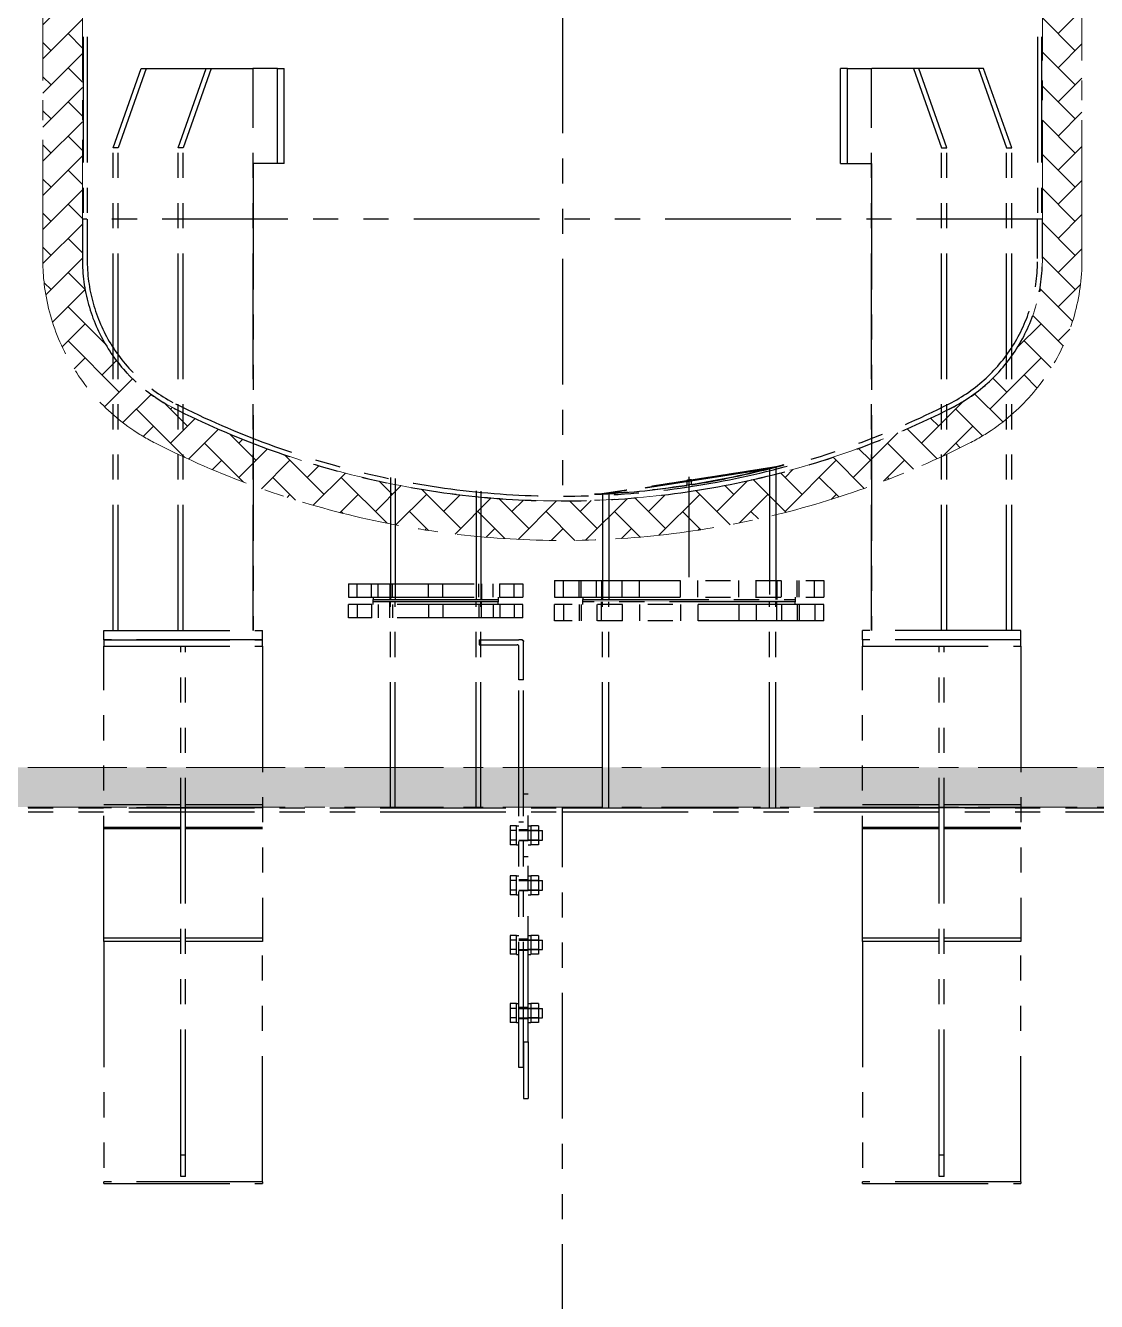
# Model space of a CAD drawing. Header units: millimetres. Extents: x -46397 to 283259, y -8690 to 23983.
# Drawn here: x 266811 to 268163, y 3882 to 5493 of the extents above; entities that cross this region are included whole.
import ezdxf
from ezdxf.enums import TextEntityAlignment as Align

# ---------------------------------------------------------------- set-up
doc = ezdxf.new("R2010")
doc.units = ezdxf.units.MM
doc.linetypes.add('CENTER', pattern=[2, 1.25, -0.25, 0.25, -0.25])
doc.linetypes.add('PHANTOM', pattern=[63.50000000000001, 31.75, -6.35, 6.35, -6.35, 6.35, -6.35])
doc.layers.add('DUONGTAM', color=1, linetype='CENTER', lineweight=0)
doc.styles.add('Tahoma', font='tahoma.ttf')
doc.styles.add('Text_nameplate', font='arial.ttf', dxfattribs={"width": 0.9, "height": 2.5})

# ---------------------------------------------------------------- blocks, each defined once
blk = doc.blocks.new('BO-1')
at = {"linetype": 'PHANTOM', "ltscale": 5}
for points in [[(-239.0048368562129, 1249.99999999932), (-81.00000005483162, 1249.99999999932), (-81.00000005483162, 1252.997704403334), (-239.0048368562129, 1252.997704403334)], [(25.99516314378707, 1249.99999999932), (293.9999999451975, 1249.99999999932), (293.9999999451975, 1252.997704403334), (293.9951631437871, 1252.997704403319), (25.99516314378707, 1252.997704403319)]]:
    blk.add_hatch(color=251, dxfattribs=at).paths.add_polyline_path(points)
at = {"color": 251, "linetype": 'PHANTOM', "ltscale": 5}
for p, q in [((-0.004836856591282412, 3588.23092718393), (-0.004836856591282412, 1378.997704409402)), ((159.9975815444777, 1281.498852201327, 1.499105149169903), (159.9975815444777, 1407.885784652784, 1.499105149169903)), ((-239.0048368562129, 1252.997704403334), (-81.00000005483162, 1252.997704403334)), ((-239.0048368562129, 1249.99999999932), (-239.0048368562129, 1252.997704403334)), ((-81.00000005483162, 1249.99999999932), (-239.0048368562129, 1249.99999999932)), ((-81.00000005483162, 1252.997704403334), (-81.00000005483162, 1249.99999999932)), ((25.99516314378707, 1252.997704403334), (293.9999999451975, 1252.997704403334)), ((25.99516314378707, 1249.99999999932), (25.99516314378707, 1252.997704403334)), ((293.9999999451975, 1249.99999999932), (25.99516314378707, 1249.99999999932)), ((293.9999999451975, 1252.997704403334), (293.9999999451975, 1249.99999999932))]:
    blk.add_line(p, q, dxfattribs=at)
at = {"color": 251, "linetype": 'PHANTOM', "ltscale": 5, "extrusion": (6.890185696795332e-16, 1, 0)}
for p, q in [((-605.0048368565913, 3233.614315796662), (-605.0048368565913, 1733.614315796662)), ((-600.0048368565913, 3233.614315796662), (-600.0048368565913, 1733.614315796662)), ((599.9951631434087, 3233.614315796662), (599.9951631434087, 1733.614315796662)), ((604.9951631434087, 3233.614315796662), (604.9951631434087, 1733.614315796662)), ((605.9951631434087, 1733.614315796662), (-606.0048368565913, 1733.614315796662))]:
    blk.add_line(p, q, dxfattribs=at)
at = {"color": 251, "linetype": 'PHANTOM', "ltscale": 5, "extrusion": (6.890185696795331e-16, 1, 0)}
for p, q in [((-567.2285689381242, 1823.614315796669), (-531.87322987878, 1923.614315796669)), ((-525.50926884808, 1923.614315796669), (-560.8646079074242, 1823.614315796669)), ((-531.8732298787509, 1923.614315796669), (-525.7925301717478, 1923.614315796669)), ((-525.7925301717478, 1923.614315796669), (-524.9086466952867, 1923.614315796669)), ((-524.9086466952867, 1923.614315796669), (-513.594938196271, 1923.614315796669)), ((-513.594938196271, 1923.614315796669), (-450.1321045848017, 1923.614315796669)), ((-485.204182320449, 1823.614315796669), (-449.8488432611048, 1923.614315796669)), ((-443.4848822304339, 1923.614315796669), (-478.8402212897781, 1823.614315796669)), ((-450.1321045848017, 1923.614315796669), (-443.7681435541308, 1923.614315796669)), ((-443.7681435541308, 1923.614315796669), (-390.735134965129, 1923.614315796669)), ((-359.8105971205223, 1923.614315796669), (-390.735134965129, 1923.614315796669)), ((-390.4518736414611, 1214.000000001605), (-390.4518736414611, 1923.614315796669)), ((-359.8105971205223, 1923.614315796669), (-351.2093227712612, 1923.614315796669)), ((-359.8105971205223, 1803.614315796662), (-359.8105971205223, 1923.614315796669)), ((-351.2093227712612, 1803.614315796662), (-351.2093227712612, 1923.614315796669)), ((-567.228568938066, 1214.000000001605), (-567.228568938066, 1823.614315796669)), ((-560.8646079074242, 1823.614315796669), (-567.2285689381242, 1823.614315796669)), ((-560.8646079074242, 1214.000000001605), (-560.8646079074242, 1823.614315796669)), ((-485.2041823204199, 1214.000000001605), (-485.2041823204199, 1823.614315796669)), ((-478.8402212897781, 1823.614315796669), (-485.204182320449, 1823.614315796669)), ((-478.840221289749, 1214.000000001605), (-478.840221289749, 1823.614315796669)), ((-359.8105971205223, 1803.614315796662), (-390.735134965129, 1803.614315796662)), ((-390.451873641432, 1803.614315796662), (-390.451873641432, 1214.000000001605)), ((-351.2093227712612, 1803.614315796662), (-359.8105971205223, 1803.614315796662)), ((261.3651631437824, 1418.361653482385), (261.3651631437824, 1252.997704403326)), ((269.5451631437754, 1420.477576551592), (269.5451631437754, 1276.997704403326)), ((279.5451635256177, 1423.157362858747), (279.5451635256177, 1423.161682147551)), ((-217.1548368562071, 1407.053529369821), (-217.1548368562071, 1272.997704403326)), ((-211.1348368562176, 1405.835713446655), (-211.1348368562176, 1252.997704403326)), ((156.9951633347082, 1403.930412767495), (156.9951633347082, 1402.847151315731)), ((156.9951633347082, 1402.847151315731), (156.9951633347082, 1397.221042397196)), ((162.9951633347082, 1403.779631892172), (162.9951633347082, 1404.863846167912)), ((162.9951633347082, 1398.148605456965), (162.9951633347082, 1403.779631892172)), ((-108.8748368562374, 1390.499066392542), (-108.8748368562374, 1252.997704403326)), ((-102.8548368562188, 1389.906137378906), (-102.8548368562188, 1272.997704403326)), ((40.44516314376961, 1385.958642326911), (40.44516314376961, 1385.954471957677)), ((50.44516314376961, 1386.422117118342), (50.44516314376961, 1276.997704403326)), ((58.62516314379172, 1386.873767609807), (58.62516314379172, 1252.997704403326)), ((-10.00483685621293, 1276.997704403326), (329.9951631437871, 1276.997704403326)), ((-10.00483685621293, 1276.997704403326), (-10.00483685621293, 1255.997704403326)), ((1.495163143787067, 1255.997704403326), (1.495163143787067, 1276.997704403326)), ((21.25641608558362, 1255.997704403326), (21.25641608558362, 1276.997704403326)), ((23.49516314378707, 1255.997704403326), (23.49516314378707, 1276.997704403326)), ((43.25641608558362, 1255.997704403326), (43.25641608558362, 1276.997704403326)), ((49.24516314378707, 1276.997704403326), (49.24516314378707, 1252.997704403326)), ((50.44516314376961, 1276.997704403326), (50.44516314376961, 1252.997704403326)), ((75.24516314378707, 1255.997704403326), (75.24516314378707, 1276.997704403326)), ((97.24516314378707, 1255.997704403326), (97.24516314378707, 1276.997704403326)), ((148.9951631437871, 1255.997704403326), (148.9951631437871, 1276.997704403326)), ((170.9951631437871, 1255.997704403326), (170.9951631437871, 1276.997704403326)), ((222.7451631437871, 1255.997704403326), (222.7451631437871, 1276.997704403326)), ((244.7451631437871, 1255.997704403326), (244.7451631437871, 1276.997704403326)), ((269.5451631437754, 1276.997704403326), (269.5451631437754, 1252.997704403326)), ((270.7451631437871, 1276.997704403326), (270.7451631437871, 1252.997704403326)), ((276.7339102019905, 1255.997704403326), (276.7339102019905, 1276.997704403326)), ((296.4951631437871, 1255.997704403326), (296.4951631437871, 1276.997704403326)), ((298.7339102019905, 1255.997704403326), (298.7339102019905, 1276.997704403326)), ((318.4951631437871, 1255.997704403326), (318.4951631437871, 1276.997704403326)), ((329.9951631437871, 1276.997704403326), (329.9951631437871, 1255.997704403326)), ((-270.0048368562129, 1272.997704403326), (-50.00483685624204, 1272.997704403326)), ((-270.0048368562129, 1272.997704403326), (-270.0048368562129, 1255.997704403326)), ((-259.004836856242, 1255.997704403326), (-259.004836856242, 1272.997704403326)), ((-241.004836856242, 1255.997704403326), (-241.004836856242, 1272.997704403326)), ((-232.6444471630384, 1255.997704403326), (-232.6444471630384, 1272.997704403326)), ((-218.0048368562129, 1272.997704403326), (-218.0048368562129, 1252.997704403326)), ((-217.1548368562071, 1272.997704403326), (-217.1548368562071, 1252.997704403326)), ((-214.6444471630384, 1255.997704403326), (-214.6444471630384, 1272.997704403326)), ((-169.004836856242, 1255.997704403326), (-169.004836856242, 1272.997704403326)), ((-151.004836856242, 1255.997704403326), (-151.004836856242, 1272.997704403326)), ((-105.3652265494457, 1255.997704403326), (-105.3652265494457, 1272.997704403326)), ((-102.8548368562188, 1272.997704403326), (-102.8548368562188, 1252.997704403326)), ((-102.004836856242, 1272.997704403326), (-102.004836856242, 1252.997704403326)), ((-87.36522654944565, 1255.997704403326), (-87.36522654944565, 1272.997704403326)), ((-79.00483685621293, 1255.997704403326), (-79.00483685621293, 1272.997704403326)), ((-61.00483685621293, 1255.997704403326), (-61.00483685621293, 1272.997704403326)), ((-50.00483685624204, 1272.997704403326), (-50.00483685624204, 1255.997704403326)), ((-270.0048368562129, 1255.997704403326), (-50.00483685624204, 1255.997704403326)), ((-239.0048368562129, 1255.997704403326), (-239.0048368562129, 1252.997704403326)), ((-239.0048368562129, 1252.997704403326), (-81.00483685624204, 1252.997704403326)), ((-81.00483685624204, 1255.997704403326), (-81.00483685624204, 1252.997704403326)), ((-10.00483685621293, 1255.997704403326), (329.9951631437871, 1255.997704403326)), ((25.99516314378707, 1255.997704403326), (25.99516314378707, 1252.997704403326)), ((25.99516314378707, 1252.997704403326), (293.9951631437871, 1252.997704403326)), ((293.9951631437871, 1255.997704403326), (293.9951631437871, 1252.997704403326)), ((-578.840221289749, 1214.000000001605), (-379.123482613446, 1214.000000001605)), ((-578.840221289749, 1202.000000001605), (-578.840221289749, 1214.000000001605)), ((-379.123482613446, 1214.000000001605), (-378.840221289749, 1214.000000001605)), ((-378.840221289749, 1202.000000001605), (-378.840221289749, 1214.000000001605)), ((-578.840221289749, 1202.000000001605), (-379.123482613446, 1202.000000001605)), ((-379.123482613446, 1202.000000001605), (-378.840221289749, 1202.000000001605))]:
    blk.add_line(p, q, dxfattribs=at)
at = {"color": 251, "linetype": 'PHANTOM', "ltscale": 5, "extrusion": (-6.890185696795331e-16, 1, 0)}
for p, q in [((351.1996490578458, 1803.614315796662), (351.1996490578458, 1923.614315796669)), ((359.8009234071069, 1923.614315796669), (351.1996490578458, 1923.614315796669)), ((359.8009234071069, 1803.614315796662), (359.8009234071069, 1923.614315796669)), ((359.8009234071069, 1923.614315796669), (390.7254612517136, 1923.614315796669)), ((390.4421999280457, 1214.000000001605), (390.4421999280457, 1923.614315796669)), ((443.7584698407154, 1923.614315796669), (390.7254612517136, 1923.614315796669)), ((443.4752085170185, 1923.614315796669), (478.8305475763627, 1823.614315796669)), ((450.1224308713863, 1923.614315796669), (443.7584698407154, 1923.614315796669)), ((485.1945086070336, 1823.614315796669), (449.8391695476894, 1923.614315796669)), ((513.5852644828556, 1923.614315796669), (450.1224308713863, 1923.614315796669)), ((524.8989729818713, 1923.614315796669), (513.5852644828556, 1923.614315796669)), ((525.7828564583324, 1923.614315796669), (524.8989729818713, 1923.614315796669)), ((525.4995951346646, 1923.614315796669), (560.8549341940088, 1823.614315796669)), ((531.8635561653355, 1923.614315796669), (525.7828564583324, 1923.614315796669)), ((567.2188952247088, 1823.614315796669), (531.8635561653646, 1923.614315796669)), ((478.8305475763336, 1214.000000001605), (478.8305475763336, 1823.614315796669)), ((478.8305475763627, 1823.614315796669), (485.1945086070336, 1823.614315796669)), ((485.1945086070045, 1214.000000001605), (485.1945086070045, 1823.614315796669)), ((560.8549341940088, 1214.000000001605), (560.8549341940088, 1823.614315796669)), ((560.8549341940088, 1823.614315796669), (567.2188952247088, 1823.614315796669)), ((567.2188952246506, 1214.000000001605), (567.2188952246506, 1823.614315796669)), ((351.1996490578458, 1803.614315796662), (359.8009234071069, 1803.614315796662)), ((359.8009234071069, 1803.614315796662), (390.7254612517136, 1803.614315796662)), ((390.4421999280166, 1803.614315796662), (390.4421999280166, 1214.000000001605)), ((378.8305475763336, 1202.000000001605), (378.8305475763336, 1214.000000001605)), ((379.1138089000306, 1214.000000001605), (378.8305475763336, 1214.000000001605)), ((578.8305475763336, 1214.000000001605), (379.1138089000306, 1214.000000001605)), ((578.8305475763336, 1202.000000001605), (578.8305475763336, 1214.000000001605)), ((379.1138089000306, 1202.000000001605), (378.8305475763336, 1202.000000001605)), ((578.8305475763336, 1202.000000001605), (379.1138089000306, 1202.000000001605))]:
    blk.add_line(p, q, dxfattribs=at)
at = {"color": 251, "linetype": 'PHANTOM', "ltscale": 5, "extrusion": (-2.220446049250313e-16, 1, 0)}
for p, q in [((-50.00000005483162, 1246.999999999321), (-270.0000000548025, 1246.999999999321)), ((-270.0000000548025, 1229.999999999321), (-270.0000000548025, 1246.999999999321)), ((-259.0000000548316, 1246.999999999321), (-259.0000000548316, 1229.999999999321)), ((-241.0000000548316, 1246.999999999321), (-241.0000000548316, 1229.999999999321)), ((-81.00000005483162, 1249.999999999321), (-239.0000000548025, 1249.999999999321)), ((-239.0000000548025, 1246.999999999321), (-239.0000000548025, 1249.999999999321)), ((-232.6396103615989, 1246.999999999321), (-232.6396103615989, 1229.999999999321)), ((-218.0000000548025, 1229.999999999321), (-218.0000000548025, 1249.999999999321)), ((-217.1500000548258, 989.9999999999613), (-217.1500000548258, 1249.999999999321)), ((-214.6396103615989, 1246.999999999321), (-214.6396103615989, 1229.999999999321)), ((-211.1300000548072, 989.9999999999613), (-211.1300000548072, 1249.999999999321)), ((-169.0000000548025, 1246.999999999321), (-169.0000000548025, 1229.999999999321)), ((-151.0000000548025, 1246.999999999321), (-151.0000000548025, 1229.999999999321)), ((-108.870000054827, 989.9999999999613), (-108.870000054827, 1249.999999999321)), ((-105.3603897480061, 1246.999999999321), (-105.3603897480061, 1229.999999999321)), ((-102.8500000548083, 989.9999999999613), (-102.8500000548083, 1249.999999999321)), ((-102.0000000548316, 1229.999999999321), (-102.0000000548316, 1249.999999999321)), ((-87.36038974800613, 1246.999999999321), (-87.36038974800613, 1229.999999999321)), ((-81.00000005483162, 1246.999999999321), (-81.00000005483162, 1249.999999999321)), ((-79.00000005480251, 1246.999999999321), (-79.00000005480251, 1229.999999999321)), ((-61.00000005480251, 1246.999999999321), (-61.00000005480251, 1229.999999999321)), ((-50.00000005483162, 1229.999999999321), (-50.00000005483162, 1246.999999999321)), ((329.9999999451975, 1246.999999999321), (-10.00000005480251, 1246.999999999321)), ((-10.00000005480251, 1225.999999999321), (-10.00000005480251, 1246.999999999321)), ((1.499999945197487, 1246.999999999321), (1.499999945197487, 1225.999999999321)), ((21.26125288699404, 1246.999999999321), (21.26125288699404, 1225.999999999321)), ((23.49999994519749, 1246.999999999321), (23.49999994519749, 1225.999999999321)), ((293.9999999451975, 1249.999999999321), (25.99999994519749, 1249.999999999321)), ((25.99999994519749, 1246.999999999321), (25.99999994519749, 1249.999999999321)), ((43.26125288699404, 1246.999999999321), (43.26125288699404, 1225.999999999321)), ((49.24999994519749, 1225.999999999321), (49.24999994519749, 1249.999999999321)), ((50.44999994518002, 990.0000000001869), (50.44999994518002, 1249.999999999321)), ((58.62999994520214, 990.0000000001869), (58.62999994520214, 1249.999999999321)), ((75.24999994519749, 1246.999999999321), (75.24999994519749, 1225.999999999321)), ((97.24999994519749, 1246.999999999321), (97.24999994519749, 1225.999999999321)), ((148.9999999451975, 1246.999999999321), (148.9999999451975, 1225.999999999321)), ((170.9999999451975, 1246.999999999321), (170.9999999451975, 1225.999999999321)), ((222.7499999451975, 1246.999999999321), (222.7499999451975, 1225.999999999321)), ((244.7499999451975, 1246.999999999321), (244.7499999451975, 1225.999999999321)), ((261.3699999451928, 990.0000000001869), (261.3699999451928, 1249.999999999321)), ((269.5499999451858, 990.0000000001869), (269.5499999451858, 1249.999999999321)), ((270.7499999451975, 1225.999999999321), (270.7499999451975, 1249.999999999321)), ((276.7387470034009, 1246.999999999321), (276.7387470034009, 1225.999999999321)), ((293.9999999451975, 1246.999999999321), (293.9999999451975, 1249.999999999321)), ((296.4999999451975, 1246.999999999321), (296.4999999451975, 1225.999999999321)), ((298.7387470034009, 1246.999999999321), (298.7387470034009, 1225.999999999321)), ((318.4999999451975, 1246.999999999321), (318.4999999451975, 1225.999999999321)), ((329.9999999451975, 1225.999999999321), (329.9999999451975, 1246.999999999321)), ((-50.00000005483162, 1229.999999999321), (-270.0000000548025, 1229.999999999321)), ((329.9999999451975, 1225.999999999321), (-10.00000005480251, 1225.999999999321)), ((-217.1500000548258, 989.9999999999613), (-102.8500000548083, 989.9999999999613)), ((50.44999994518002, 990.0000000001869), (269.5499999451858, 990.0000000001869))]:
    blk.add_line(p, q, dxfattribs=at)
at = {"color": 251, "linetype": 'PHANTOM', "ltscale": 5, "extrusion": (2.288475490443933e-17, 1, 0)}
for p, q in [((-378.840221289749, 1202.000000001605), (-578.840221289749, 1202.000000001605)), ((-578.840221289749, 1202.000000001605), (-578.840221289749, 1194.000000001605)), ((-578.840221289749, 1194.000000001605), (-378.840221289749, 1194.000000001605)), ((-578.840221289749, 821.2405250603301), (-578.840221289749, 1194.000000001605)), ((-481.8402212897199, 551.4972042476043), (-481.8402212897199, 1194.000000001605)), ((-475.8402212897199, 551.4972042476043), (-475.8402212897199, 1194.000000001605)), ((-378.840221289749, 1194.000000001605), (-378.840221289749, 1202.000000001605)), ((-378.840221289749, 1194.000000001605), (-378.840221289749, 821.2405250603374)), ((-104.9999523742881, 1201.999910653458), (-104.9999523742881, 1195.999910653458)), ((-104.9999523742881, 1201.999910653458), (-55.01995239855023, 1201.999910653458)), ((-104.9999523742881, 1195.999910653458), (-57.01995239855023, 1195.999910653458)), ((-55.01995239855023, 1201.997144131007), (-55.01995239855023, 1201.999910653458)), ((-51.01995239855023, 1201.999910653458), (-55.01995239855023, 1201.999910653458)), ((-51.01995239855023, 1201.997144131007), (-55.01995239855023, 1201.997144131007)), ((-55.01995239855023, 1151.798377724947), (-55.01995239855023, 1193.999910653458)), ((-49.01995239855023, 1199.997144130991), (-49.01995239855023, 1199.999920590228)), ((-49.01995239855023, 1151.798377724947), (-49.01995239855023, 1199.997144130991)), ((578.8305475763627, 1202.000000001598), (378.8305475763627, 1202.000000001598)), ((378.8305475763627, 1202.000000001598), (378.8305475763627, 1194.000000001598)), ((378.8305475763627, 1194.000000001598), (578.8305475763627, 1194.000000001598)), ((378.8305475763627, 821.2405250603238), (378.8305475763627, 1194.000000001598)), ((475.8305475763918, 551.4972042475979), (475.8305475763918, 1194.000000001598)), ((481.8305475763918, 551.4972042475979), (481.8305475763918, 1194.000000001598)), ((578.8305475763627, 1194.000000001598), (578.8305475763627, 1202.000000001598)), ((578.8305475763627, 1194.000000001598), (578.8305475763627, 821.240525060331)), ((-55.01995239855023, 661.9062382204625), (-55.01995239855023, 1151.798377724947)), ((-49.01995239855023, 1151.798377724947), (-55.01995239855023, 1151.798377724947)), ((-49.01995239855023, 661.9062382204625), (-49.01995239855023, 1151.798377724947)), ((-49.01995239855023, 1007.546025271839), (-43.01995239855023, 1007.546025271839)), ((-43.01995239855023, 694.5693119278608), (-43.01995239855023, 1007.546025271839)), ((-1500.000000054977, 989.9999999999613), (-5.49189280718565e-08, 989.9999999999613)), ((-1500.000000054977, 984.9999999999613), (-5.49189280718565e-08, 984.9999999999613)), ((-481.8402212897199, 993.9954728281268), (-578.840221289749, 993.9954728281414)), ((-378.840221289749, 990.0000000014084), (-578.840221289749, 990.0000000014084)), ((-378.840221289749, 993.9954728281195), (-475.8402212897199, 993.9954728281268)), ((-5.49189280718565e-08, -989.9999999991292), (-5.49189280718565e-08, 989.9999999999613)), ((-5.486072041094303e-08, -989.999999999362), (-5.486072041094303e-08, 990.0000000001942)), ((-5.486072041094303e-08, 990.0000000001942), (1499.999999945197, 990.0000000001942)), ((-5.486072041094303e-08, 985.0000000002015), (1499.999999945197, 985.0000000002015)), ((475.8305475763918, 993.9954728281205), (378.8305475763627, 993.995472828135)), ((578.8305475763627, 990.000000001402), (378.8305475763627, 990.000000001402)), ((578.8305475763627, 993.9954728281132), (481.8305475763918, 993.9954728281205)), ((-66.01995239855023, 967.1993551811197), (-66.01995239855023, 961.2218551811188)), ((-58.01995239855023, 967.1993551811197), (-66.01995239855023, 967.1993551811197)), ((-58.01995239855023, 943.2443551811216), (-58.01995239855023, 967.2443551811216)), ((-58.01995239855023, 967.2443551811216), (-55.01995239855023, 967.2443551811216)), ((-49.01995239855023, 971.9954025886414), (-55.01995239855023, 971.9954025886414)), ((-43.01995239855023, 967.244355181118), (-40.01995239855023, 967.244355181118)), ((-40.01995239855023, 967.244355181118), (-40.01995239855023, 943.244355181118)), ((-30.01995239855023, 967.1993551811161), (-40.01995239855023, 967.1993551811161)), ((-30.01995239855023, 967.1993551811161), (-30.01995239855023, 961.2218551811152)), ((-481.8402212897199, 965.0125210660449), (-578.840221289749, 965.0125210660522)), ((-481.8402212897199, 963.51106232336), (-578.8402212897199, 963.5110623233672)), ((-378.840221289749, 965.0125210660376), (-475.8402212897199, 965.0125210660449)), ((-378.840221289749, 963.5110623233509), (-475.8402212897199, 963.51106232336)), ((-66.01995239855023, 961.2218551811188), (-66.01995239855023, 949.2668551811171)), ((-58.01995239855023, 961.2218551811188), (-66.01995239855023, 961.2218551811188)), ((-49.01995239855023, 962.2443551811207), (-55.01995239855023, 962.2443551811207)), ((-55.01995239855023, 961.2443551811207), (-30.01995239855023, 961.2443551811207)), ((-43.01995239855023, 962.2443551811207), (-49.01995239855023, 962.2443551811207)), ((-30.01995239855023, 961.244355181118), (-43.01995239855023, 961.244355181118)), ((-30.01995239855023, 961.2218551811152), (-40.01995239855023, 961.2218551811152)), ((-30.01995239855023, 961.2443551811207), (-25.01995239855023, 961.2443551811207)), ((-30.01995239855023, 961.2218551811152), (-30.01995239855023, 949.2668551811134)), ((-25.01995239855023, 949.2443551811207), (-25.01995239855023, 961.2443551811207)), ((475.8305475763918, 965.0125210660385), (378.8305475763627, 965.0125210660458)), ((475.8305475763918, 963.5110623233536), (378.8305475763918, 963.5110623233609)), ((578.8305475763627, 965.0125210660312), (481.8305475763918, 965.0125210660385)), ((578.8305475763627, 963.5110623233445), (481.8305475763918, 963.5110623233536)), ((-66.01995239855023, 949.2668551811207), (-66.01995239855023, 943.2893551811198)), ((-58.01995239855023, 949.2668551811207), (-66.01995239855023, 949.2668551811207)), ((-58.01995239855023, 943.2893551811198), (-66.01995239855023, 943.2893551811198)), ((-58.01995239855023, 943.2443551811216), (-55.01995239855023, 943.2443551811216)), ((-55.01995239855023, 949.2443551811207), (-30.01995239855023, 949.2443551811207)), ((-49.01995239855023, 948.2443551811207), (-55.01995239855023, 948.2443551811207)), ((-43.01995239855023, 948.2443551811207), (-49.01995239855023, 948.2443551811207)), ((-30.01995239855023, 949.244355181118), (-43.01995239855023, 949.244355181118)), ((-43.01995239855023, 943.244355181118), (-40.01995239855023, 943.244355181118)), ((-30.01995239855023, 949.2668551811171), (-40.01995239855023, 949.2668551811171)), ((-30.01995239855023, 943.2893551811162), (-40.01995239855023, 943.2893551811162)), ((-30.01995239855023, 949.2668551811171), (-30.01995239855023, 943.2893551811162)), ((-30.01995239855023, 949.2443551811207), (-25.01995239855023, 949.2443551811207)), ((-49.01995239855023, 928.5931150397796), (-43.01995239855023, 928.5931150397796)), ((-66.01995239855023, 904.1016688189143), (-66.01995239855023, 898.1241688189134)), ((-58.01995239855023, 904.1016688189143), (-66.01995239855023, 904.1016688189143)), ((-58.01995239855023, 880.1466688189162), (-58.01995239855023, 904.1466688189162)), ((-58.01995239855023, 904.1466688189162), (-55.01995239855023, 904.1466688189162)), ((-43.01995239855023, 904.1466688189125), (-40.01995239855023, 904.1466688189125)), ((-40.01995239855023, 904.1466688189125), (-40.01995239855023, 880.1466688189125)), ((-30.01995239855023, 904.1016688189106), (-40.01995239855023, 904.1016688189106)), ((-30.01995239855023, 904.1016688189106), (-30.01995239855023, 898.1241688189098)), ((-66.01995239855023, 898.1241688189134), (-66.01995239855023, 886.1691688189117)), ((-58.01995239855023, 898.1241688189134), (-66.01995239855023, 898.1241688189134)), ((-49.01995239855023, 899.1466688189134), (-55.01995239855023, 899.1466688189134)), ((-55.01995239855023, 898.1466688189134), (-30.01995239855023, 898.1466688189134)), ((-43.01995239855023, 899.1466688189134), (-49.01995239855023, 899.1466688189134)), ((-30.01995239855023, 898.1466688189125), (-43.01995239855023, 898.1466688189125)), ((-30.01995239855023, 898.1241688189098), (-40.01995239855023, 898.1241688189098)), ((-30.01995239855023, 898.1466688189134), (-25.01995239855023, 898.1466688189134)), ((-30.01995239855023, 898.1241688189098), (-30.01995239855023, 886.169168818908)), ((-25.01995239855023, 886.1466688189134), (-25.01995239855023, 898.1466688189134)), ((-66.01995239855023, 886.1691688189153), (-66.01995239855023, 880.1916688189144)), ((-58.01995239855023, 886.1691688189153), (-66.01995239855023, 886.1691688189153)), ((-58.01995239855023, 880.1916688189144), (-66.01995239855023, 880.1916688189144)), ((-58.01995239855023, 880.1466688189162), (-55.01995239855023, 880.1466688189162)), ((-55.01995239855023, 886.1466688189134), (-30.01995239855023, 886.1466688189134)), ((-49.01995239855023, 885.1466688189134), (-55.01995239855023, 885.1466688189134)), ((-43.01995239855023, 885.1466688189134), (-49.01995239855023, 885.1466688189134)), ((-30.01995239855023, 886.1466688189125), (-43.01995239855023, 886.1466688189125)), ((-43.01995239855023, 880.1466688189125), (-40.01995239855023, 880.1466688189125)), ((-30.01995239855023, 886.1691688189117), (-40.01995239855023, 886.1691688189117)), ((-30.01995239855023, 880.1916688189108), (-40.01995239855023, 880.1916688189108)), ((-30.01995239855023, 886.1691688189117), (-30.01995239855023, 880.1916688189108)), ((-30.01995239855023, 886.1466688189134), (-25.01995239855023, 886.1466688189134)), ((-481.8402212897199, 825.299945475334), (-578.8402212897199, 825.2999454753412)), ((-378.840221289749, 825.299945475324), (-475.8402212897199, 825.299945475334)), ((-66.01995239855023, 828.921639610106), (-66.01995239855023, 822.9441396101051)), ((-58.01995239855023, 828.921639610106), (-66.01995239855023, 828.921639610106)), ((-66.01995239855023, 822.9441396101051), (-66.01995239855023, 810.9891396101034)), ((-58.01995239855023, 822.9441396101051), (-66.01995239855023, 822.9441396101051)), ((-58.01995239855023, 804.9666396101079), (-58.01995239855023, 828.9666396101079)), ((-58.01995239855023, 828.9666396101079), (-55.01995239855023, 828.9666396101079)), ((-49.01995239855023, 823.9666396101079), (-55.01995239855023, 823.9666396101079)), ((-55.01995239855023, 822.9666396101079), (-30.01995239855023, 822.9666396101079)), ((-43.01995239855023, 823.9666396101079), (-49.01995239855023, 823.9666396101079)), ((-43.01995239855023, 828.9666396101043), (-40.01995239855023, 828.9666396101043)), ((-30.01995239855023, 822.9666396101043), (-43.01995239855023, 822.9666396101043)), ((-40.01995239855023, 828.9666396101043), (-40.01995239855023, 804.9666396101043)), ((-30.01995239855023, 828.9216396101024), (-40.01995239855023, 828.9216396101024)), ((-30.01995239855023, 822.9441396101015), (-40.01995239855023, 822.9441396101015)), ((-30.01995239855023, 828.9216396101024), (-30.01995239855023, 822.9441396101015)), ((-30.01995239855023, 822.9666396101079), (-25.01995239855023, 822.9666396101079)), ((-30.01995239855023, 822.9441396101015), (-30.01995239855023, 810.9891396100998)), ((-25.01995239855023, 810.9666396101079), (-25.01995239855023, 822.9666396101079)), ((475.8305475763918, 825.2999454753276), (378.8305475763918, 825.2999454753349)), ((578.8305475763627, 825.2999454753176), (481.8305475763918, 825.2999454753276)), ((-578.840221289749, 821.2405250603301), (-578.840221289749, 517.7679907063034)), ((-481.8402212897199, 821.2405250605266), (-578.8402212897199, 821.2405250605339)), ((-378.8402212897199, 821.2405250605193), (-475.8402212897199, 821.2405250605266)), ((-378.840221289749, 517.7679907063034), (-378.840221289749, 821.2405250603374)), ((-66.01995239855023, 810.989139610107), (-66.01995239855023, 805.0116396101062)), ((-58.01995239855023, 810.989139610107), (-66.01995239855023, 810.989139610107)), ((-55.01995239855023, 810.9666396101079), (-30.01995239855023, 810.9666396101079)), ((-49.01995239855023, 809.9666396101079), (-55.01995239855023, 809.9666396101079)), ((-43.01995239855023, 809.9666396101079), (-49.01995239855023, 809.9666396101079)), ((-30.01995239855023, 810.9666396101043), (-43.01995239855023, 810.9666396101043)), ((-30.01995239855023, 810.9891396101034), (-40.01995239855023, 810.9891396101034)), ((-30.01995239855023, 810.9891396101034), (-30.01995239855023, 805.0116396101025)), ((-30.01995239855023, 810.9666396101079), (-25.01995239855023, 810.9666396101079)), ((378.8305475763627, 821.2405250603238), (378.8305475763627, 517.767990706297)), ((475.8305475763918, 821.2405250605202), (378.8305475763918, 821.2405250605275)), ((578.8305475763918, 821.2405250605129), (481.8305475763918, 821.2405250605202)), ((578.8305475763627, 517.767990706297), (578.8305475763627, 821.240525060331)), ((-58.01995239855023, 805.0116396101062), (-66.01995239855023, 805.0116396101062)), ((-58.01995239855023, 804.9666396101079), (-55.01995239855023, 804.9666396101079)), ((-43.01995239855023, 804.9666396101043), (-40.01995239855023, 804.9666396101043)), ((-30.01995239855023, 805.0116396101025), (-40.01995239855023, 805.0116396101025)), ((-66.01995239855023, 742.6746185470752), (-66.01995239855023, 736.6971185470743)), ((-58.01995239855023, 742.6746185470752), (-66.01995239855023, 742.6746185470752)), ((-58.01995239855023, 718.7196185470771), (-58.01995239855023, 742.7196185470771)), ((-58.01995239855023, 742.7196185470771), (-55.01995239855023, 742.7196185470771)), ((-43.01995239855023, 742.7196185470734), (-40.01995239855023, 742.7196185470734)), ((-40.01995239855023, 742.7196185470734), (-40.01995239855023, 718.7196185470734)), ((-30.01995239855023, 742.6746185470715), (-40.01995239855023, 742.6746185470715)), ((-30.01995239855023, 742.6746185470715), (-30.01995239855023, 736.6971185470707)), ((-66.01995239855023, 736.6971185470743), (-66.01995239855023, 724.7421185470726)), ((-58.01995239855023, 736.6971185470743), (-66.01995239855023, 736.6971185470743)), ((-49.01995239855023, 737.719618547078), (-55.01995239855023, 737.719618547078)), ((-55.01995239855023, 736.719618547078), (-30.01995239855023, 736.719618547078)), ((-43.01995239855023, 737.719618547078), (-49.01995239855023, 737.719618547078)), ((-30.01995239855023, 736.7196185470734), (-43.01995239855023, 736.7196185470734)), ((-30.01995239855023, 736.6971185470707), (-40.01995239855023, 736.6971185470707)), ((-30.01995239855023, 736.719618547078), (-25.01995239855023, 736.719618547078)), ((-30.01995239855023, 736.6971185470707), (-30.01995239855023, 724.7421185470689)), ((-25.01995239855023, 724.719618547078), (-25.01995239855023, 736.719618547078)), ((-66.01995239855023, 724.7421185470762), (-66.01995239855023, 718.7646185470753)), ((-58.01995239855023, 724.7421185470762), (-66.01995239855023, 724.7421185470762)), ((-58.01995239855023, 718.7646185470753), (-66.01995239855023, 718.7646185470753)), ((-58.01995239855023, 718.7196185470771), (-55.01995239855023, 718.7196185470771)), ((-55.01995239855023, 724.719618547078), (-30.01995239855023, 724.719618547078)), ((-49.01995239855023, 723.719618547078), (-55.01995239855023, 723.719618547078)), ((-43.01995239855023, 723.719618547078), (-49.01995239855023, 723.719618547078)), ((-30.01995239855023, 724.7196185470734), (-43.01995239855023, 724.7196185470734)), ((-43.01995239855023, 718.7196185470734), (-40.01995239855023, 718.7196185470734)), ((-30.01995239855023, 724.7421185470726), (-40.01995239855023, 724.7421185470726)), ((-30.01995239855023, 718.7646185470717), (-40.01995239855023, 718.7646185470717)), ((-30.01995239855023, 724.7421185470726), (-30.01995239855023, 718.7646185470717)), ((-30.01995239855023, 724.719618547078), (-25.01995239855023, 724.719618547078)), ((-49.01995239855023, 694.5693119278608), (-49.01995239855023, 622.709088474991)), ((-49.01995239855023, 694.5693119278608), (-43.01995239855023, 694.5693119278608)), ((-43.01995239855023, 694.5693119278608), (-43.01995239855023, 622.709088474991)), ((-49.01995239855023, 661.9062382204625), (-55.01995239855023, 661.9062382204625)), ((-49.01995239855023, 622.7090884749246), (-43.01995239855023, 622.7090884749246)), ((-481.8402212897199, 524.4258924317442), (-481.8402212897199, 551.4972042476043)), ((-475.8402212897199, 551.4972042476043), (-481.8402212897199, 551.4972042476043)), ((-475.8402212897199, 524.4258924317442), (-475.8402212897199, 551.4972042476043)), ((475.8305475763918, 524.4258924317378), (475.8305475763918, 551.4972042475979)), ((481.8305475763918, 551.4972042475979), (475.8305475763918, 551.4972042475979)), ((481.8305475763918, 524.4258924317378), (481.8305475763918, 551.4972042475979)), ((-578.840221289749, 515.6844173033282), (-578.840221289749, 517.7679907063034)), ((-378.840221289749, 517.7679907063034), (-578.840221289749, 517.7679907063034)), ((-475.8402212897199, 524.4258924317442), (-481.8402212897199, 524.4258924317442)), ((-378.840221289749, 517.7679907063034), (-378.840221289749, 515.6844173033282)), ((378.8305475763627, 515.6844173033219), (378.8305475763627, 517.767990706297)), ((578.8305475763627, 517.767990706297), (378.8305475763627, 517.767990706297)), ((481.8305475763918, 524.4258924317378), (475.8305475763918, 524.4258924317378)), ((578.8305475763627, 517.767990706297), (578.8305475763627, 515.6844173033219)), ((-578.840221289749, 515.6844173033282), (-378.840221289749, 515.6844173033282)), ((378.8305475763627, 515.6844173033219), (578.8305475763627, 515.6844173033219))]:
    blk.add_line(p, q, dxfattribs=at)
at = {"color": 251, "linetype": 'PHANTOM', "ltscale": 5}
blk.add_lwpolyline([(-606.0048368565913, 1733.614315796691), (-606.0048368565913, 1683.621343204974, 0.2844896771697005), (-491.0387792751862, 1494.950575863932, 0.2389866582865144), (491.0289740316439, 1494.950509185659, 0.2844896771696986), (605.9951631434014, 1683.621343204916), (605.9951631434087, 1733.614315796633)], format="xyb", close=True, dxfattribs=at)
blk.add_lwpolyline([(-600.0048368565913, 1733.614315796691), (-600.0048368565913, 1683.599979615818, 0.2845175878861647), (-488.3257537620484, 1500.302163718491, 0.2389866582865143), (488.3160800488367, 1500.302163718432, 0.284517587886162), (599.9951631434014, 1683.59997961576), (599.9951631434087, 1733.614315796633)], format="xyb", dxfattribs=at)
at = {"color": 251, "linetype": 'PHANTOM', "ltscale": 5, "extrusion": (0, 0, -1)}
for centre, radius, start, end in [((5.004836856562179, 2464.997704409423), 1079.99999999997, 255.2730454755768, 267.0569921757609), ((5.004836862237426, 2464.997704431084), 1080.000000022543, 255.2730454755768, 255.7212923255038), ((5.00483685664949, 2464.997704409664), 1080.000000000221, 254.7238082384735, 255.2730454755768), ((5.004836856678594, 2464.997704411323), 1080.000000001871, 267.0569921757609, 267.5880903364524), ((5.004836855980102, 2464.997704398066), 1079.999999988784, 266.62236767404, 267.0569921757609)]:
    blk.add_arc(centre, radius, start, end, dxfattribs=at)
at = {"color": 251, "linetype": 'PHANTOM', "ltscale": 5}
for centre, radius, start, end in [((-5.004836856591282, 2464.997704409496), 1079.995833325346, 278.9490528842875, 284.7247589740395), ((-5.004836860665819, 2464.997704424761), 1079.995833341151, 284.7247589740395, 285.2762521347448), ((-5.004836853506276, 2464.997704389567), 1073.362845179188, 278.6806819413309, 279.0048131621382), ((-5.004836856795009, 2464.997704414029), 1079.995833329882, 272.4119189749273, 272.9452016948353), ((-5.004836856562179, 2464.997704409387), 1079.995833325231, 272.9452016948353, 278.6269601066818), ((-57.01995239855023, 1193.999910653458), 1.999999999999979, 0, 90)]:
    blk.add_arc(centre, radius, start, end, dxfattribs=at)
blk.add_ellipse((-51.01995239855023, 1199.999920590228), major_axis=(-2, -9.868458018159949e-16), ratio=0.9999950316151893, start_param=-3.141592653589794, end_param=-1.570796326794899, dxfattribs=at)
at = {"color": 251, "linetype": 'PHANTOM', "ltscale": 5, "extrusion": (0, 0, -1)}
blk.add_ellipse((-51.01995239855023, 1199.997144130991), major_axis=(-7.933517675088946e-14, 2.00000000001562), ratio=0.99999999999219, start_param=4.057865155004947e-14, end_param=1.570796326794937, dxfattribs=at)
at = {"color": 251, "linetype": 'PHANTOM', "ltscale": 5}
for points, knots in [([(269.5451631437754, 1420.477576551592), (269.5451631437754, 1420.477576551592), (269.3827673153137, 1420.451922282064), (268.7084116258484, 1420.345404197728), (268.1964760570554, 1420.264544144677), (266.81387472598, 1420.046205728333), (265.943155983201, 1419.908719104166), (263.8481126504194, 1419.578003281593), (262.6237978509744, 1419.384775909279), (259.8406831237662, 1418.945686531425), (258.2806139612803, 1418.699624655605), (254.8539280494733, 1418.159379715759), (252.9873041804822, 1417.865196056472), (248.9906565814163, 1417.235620844306), (246.8604123760888, 1416.90019514869), (242.3913448319072, 1416.196874314341), (240.0525048927229, 1415.828977167479), (235.2010181685619, 1415.066272022054), (232.6022135249514, 1414.657923203373), (227.1223697698151, 1413.79743594334), (224.2413479720126, 1413.345300776029), (218.2384782244044, 1412.403896198554), (215.1163390050351, 1411.914581635993), (208.68002833231, 1410.906604934502), (205.3658617685142, 1410.387943988204), (198.6015636589145, 1409.330159695481), (195.1484692587692, 1408.790573180766), (188.1610252026585, 1407.699562636354), (184.6266727655602, 1407.148138384266), (177.5413989496301, 1406.043576650333), (173.9901221329055, 1405.490383869369), (166.9377658200101, 1404.392669600883), (163.4366839915747, 1403.848147704961), (156.5546545916004, 1402.778588017795), (153.0544605208561, 1402.235017522148), (146.0036283680238, 1401.140898607865), (142.4529879757611, 1400.590349827046), (135.3687530408788, 1399.492747116074), (131.8348027830361, 1398.945637913854), (124.8479637673299, 1397.864786092938), (121.3950726057228, 1397.331042766502), (114.6310279933386, 1396.286220930215), (111.3169078970386, 1395.774683644483), (104.8805817966058, 1394.781905728222), (101.7583812250523, 1394.300665419349), (95.75533365874435, 1393.375963775976), (92.87419489977765, 1392.932456989413), (87.39410435190075, 1392.089355757719), (84.79516991897253, 1391.689763462255), (79.94280660679215, 1390.944068707784), (77.60329671640648, 1390.584733914181), (73.1330546468671, 1389.898448037555), (71.0023058988154, 1389.571493839711), (67.00480254209833, 1388.958341519964), (65.13782733448897, 1388.672109018353), (61.71057170699351, 1388.146841173937), (60.15028427643119, 1387.907804261046), (57.36683834320866, 1387.481491036805), (56.14241218345705, 1387.294020164697), (54.04721961784526, 1386.973286976634), (53.17646310818964, 1386.840025911847), (51.79382598685334, 1386.628449491076), (51.28189249406569, 1386.550125954342), (50.60754893315607, 1386.446957874647), (50.44516314376961, 1386.422117118342), (50.44516314376961, 1386.422117118342)], [0, 0, 0, 0, 10.31027714326873, 10.31027714326873, 20.62055428653747, 20.62055428653747, 30.9308314298062, 30.9308314298062, 41.24110857307494, 41.24110857307494, 51.55138571634367, 51.55138571634367, 61.86166285961241, 61.86166285961241, 72.17194000288114, 72.17194000288114, 82.48221714614988, 82.48221714614988, 92.93072202976285, 92.93072202976285, 103.3792269133758, 103.3792269133758, 113.8277317969888, 113.8277317969888, 124.2762366806018, 124.2762366806018, 134.7247415642148, 134.7247415642148, 145.1732464478278, 145.1732464478278, 155.6217513314407, 155.6217513314407, 166.0702562150537, 166.0702562150537, 176.5156877551813, 176.5156877551813, 186.9611192953088, 186.9611192953088, 197.4065508354364, 197.4065508354364, 207.851982375564, 207.851982375564, 218.2974139156915, 218.2974139156915, 228.7428454558191, 228.7428454558191, 239.1882769959467, 239.1882769959467, 249.6337085360743, 249.6337085360743, 259.9436713498042, 259.9436713498042, 270.253634163534, 270.253634163534, 280.5635969772638, 280.5635969772638, 290.8735597909937, 290.8735597909937, 301.1835226047235, 301.1835226047235, 311.4934854184534, 311.4934854184534, 321.8034482321832, 321.8034482321832, 332.113411045913, 332.113411045913, 332.113411045913, 332.113411045913]), ([(261.3651631437824, 1418.361653482385), (261.3651631437824, 1418.361653482385), (261.2148933952849, 1418.337962881106), (260.5908900342474, 1418.239596895914), (260.117178899789, 1418.16492499111), (258.8378090486513, 1417.963292312376), (258.032101311459, 1417.83632390235), (256.0934778256051, 1417.530901796654), (254.9605709770112, 1417.35244972583), (252.3852406581282, 1416.946923864806), (250.9416421894566, 1416.719665309127), (247.7707779571938, 1416.220686899691), (246.0435054585105, 1415.948966418928), (242.3452171602112, 1415.367441022605), (240.3739973455667, 1415.057604528), (236.238540526625, 1414.407910965154), (234.074288159667, 1414.06805199858), (229.5850090891472, 1413.36345253859), (227.1802645726711, 1412.986203696692), (222.109615723748, 1412.191211386137), (219.4437274118827, 1411.77347090247), (213.8891082350747, 1410.903633477396), (211.0001078268688, 1410.451494775258), (205.0444162975182, 1409.520046446702), (201.9777297188411, 1409.040737898355), (195.7185481864726, 1408.063153512867), (192.5233113954891, 1407.564449589456), (186.0576550549304, 1406.556040928841), (182.7872329439851, 1406.046335977244), (176.2310634244932, 1405.025281822335), (172.9449870956014, 1404.513881490424), (166.4192906191456, 1403.499038131351), (163.1796683137072, 1402.995594731442), (156.8115220864711, 1402.006655960392), (153.572657581215, 1401.50402513499), (147.0482621369883, 1400.492252871828), (143.7627290589735, 1399.98311110077), (137.2074463195459, 1398.968001603851), (133.9373675008246, 1398.461982772435), (127.4722276059038, 1397.462252214482), (124.277164291183, 1396.968539858598), (118.0181991300487, 1396.002028699175), (114.9515522132569, 1395.528805562095), (108.995847514976, 1394.610340810552), (106.106794740539, 1394.165099529823), (100.5520237950259, 1393.3095305059), (97.88603565853555, 1392.899160746009), (92.81517618268845, 1392.119020236675), (90.41032089997316, 1391.749251511738), (85.9202935822832, 1391.059183098082), (83.75546933969599, 1390.726638566729), (79.61900994338794, 1390.091497102203), (77.64735945369466, 1389.788897325311), (73.94834068277851, 1389.221400977684), (72.22076827666024, 1388.95647262492), (69.04941772148595, 1388.470288045345), (67.60563307441771, 1388.249030398551), (65.03001973367645, 1387.854418061641), (63.8970179867174, 1387.680883303034), (61.9582671118842, 1387.383988448335), (61.15252713111113, 1387.260629527748), (59.87312671396649, 1387.064772955881), (59.39941734395688, 1386.992267737366), (58.77542432554765, 1386.896763314111), (58.62516314379172, 1386.873767609807), (58.62516314379172, 1386.873767609807)], [0, 0, 0, 0, 9.54041425408668, 9.54041425408668, 19.08082850817336, 19.08082850817336, 28.62124276226004, 28.62124276226004, 38.16165701634672, 38.16165701634672, 47.70207127043341, 47.70207127043341, 57.24248552452008, 57.24248552452008, 66.78289977860676, 66.78289977860676, 76.32331403269345, 76.32331403269345, 85.99134152437817, 85.99134152437817, 95.6593690160629, 95.6593690160629, 105.3273965077476, 105.3273965077476, 114.9954239994324, 114.9954239994324, 124.6634514911171, 124.6634514911171, 134.3314789828018, 134.3314789828018, 143.9995064744866, 143.9995064744866, 153.6675339661713, 153.6675339661713, 163.3329380473267, 163.3329380473267, 172.9983421284821, 172.9983421284821, 182.6637462096376, 182.6637462096376, 192.329150290793, 192.329150290793, 201.9945543719484, 201.9945543719484, 211.6599584531038, 211.6599584531038, 221.3253625342592, 221.3253625342592, 230.9907666154147, 230.9907666154147, 240.5309126370699, 240.5309126370699, 250.0710586587251, 250.0710586587251, 259.6112046803803, 259.6112046803803, 269.1513507020355, 269.1513507020355, 278.6914967236908, 278.6914967236908, 288.2316427453459, 288.2316427453459, 297.7717887670011, 297.7717887670011, 307.3119347886563, 307.3119347886563, 307.3119347886563, 307.3119347886563])]:
    blk.add_open_spline(points, degree=3, knots=knots, dxfattribs=at)
at = {"color": 251, "linetype": 'PHANTOM', "ltscale": 5, "style": 'Text_nameplate', "width": 0.9, "flags": 2}
blk.add_attdef('SPEC.', text='', height=2.5, dxfattribs=at).set_placement((282.5000000000291, 89.66567553442064), align=Align.MIDDLE_CENTER)
at = {"color": 251, "linetype": 'PHANTOM', "ltscale": 5, "style": 'Tahoma'}
for tag, height, p in [('PROJECT_CODE', 2.4, (245.0000000000291, 77.98846827837906)), ('SERIAL_NO.', 2.608695652173889, (245.0000000000291, 69.45190202651929)), ('MAX_WORKING_PRESS', 2.608695652173889, (320.0000000000291, 69.45190202651929)), ('DESIGN_PRESSURE', 2.608695652173889, (320.0000000000291, 77.98846827837906)), ('VOLUME', 2.608695652173889, (245.0000000000291, 52.37876952282886)), ('YEAR', 2.608695652173889, (245.0000000000291, 60.91533577467408)), ('MAX_WORKING_TEMP.', 2.608695652173889, (320.0000000000291, 52.37876952281431)), ('TEST_PRES.', 2.608695652173889, (320.0000000000291, 60.91533577465952))]:
    blk.add_attdef(tag, text='', height=height, dxfattribs=at).set_placement(p, align=Align.MIDDLE_CENTER)

msp = doc.modelspace()

# ---------------------------------------------------------------- hatches: boundary and pattern name
h = msp.add_hatch()
h.set_pattern_fill('AR-HBONE', color=1, scale=0.3)
h.set_pattern_definition([(45, (0, -4000), (0, 43.10522938113193), [91.44, -30.48]), (135, (21.5526, -3978.4474), (4.263256414560601e-15, 43.10522938113193), [91.44, -30.48])])
edge = h.paths.add_edge_path()
edge.add_line((268144.6139127826, 5199.261109619072), (268144.6139127826, 6798.912442432027))
edge.add_arc((267884.7519345311, 6800.563402657493), 259.8672226550366, 359.6359922254444, 423.1169667415435)
edge.add_arc((267488.6139127684, 6019.099605870455), 1136.00134355679, 63.1183280641451, 116.8816184490646)
edge.add_arc((267092.476765833, 6800.562869097663), 259.8680940998796, 116.8829182880217, 180.3638907443265)
edge.add_line((266832.6139127826, 6798.912434122027), (266832.6139127826, 5199.261117929082))
edge.add_arc((267092.4757714164, 5197.610076502826), 259.8671035556069, 179.6359741550151, 243.1169466113345)
edge.add_arc((267488.6139128013, 5979.073958099016), 1136.001354187139, 243.1183200120746, 296.8816103969757)
edge.add_arc((267884.7509488603, 5197.610750510788), 259.8682044877388, 296.88289934597, 360.3638738621672)
edge = h.paths.add_edge_path(flags=16)
edge.add_line((266882.6139127826, 5199.093803433891), (266882.6139127826, 6799.079748617209))
edge.add_arc((267092.4757714166, 6800.563475548173), 209.8671035557809, 116.88305338869239, 180.4050753922423, ccw=False)
edge.add_arc((267488.6139127847, 6019.100949133954), 1086.000145450308, 63.11835869769362, 116.88164908259421, ccw=False)
edge.add_arc((267884.7519345313, 6800.563402657606), 209.8672226548663, -0.40505526201701514, 63.11696674156889, ccw=False)
edge.add_line((268094.6139127826, 6799.079748617267), (268094.6139127826, 5199.093803433832))
edge.add_arc((267884.7519345312, 5197.610149393497), 209.8672226549791, -63.11696674152728, 0.4050552620158214, ccw=False)
edge.add_arc((267488.6139127847, 5979.072602916909), 1086.000145450101, 243.11835091740022, 296.8816413023147, ccw=False)
edge.add_arc((267092.4757714166, 5197.610076502926), 209.8671035557798, 179.5949246077577, 243.11694661130758, ccw=False)
h = msp.add_hatch()
h.set_pattern_fill('AR-HBONE', color=1, scale=0.3)
h.set_pattern_definition([(45, (0, -7000), (0, 43.10522938113193), [91.44, -30.48]), (135, (21.5526, -6978.4474), (4.263256414560601e-15, 43.10522938113193), [91.44, -30.48])])
edge = h.paths.add_edge_path()
edge.add_arc((269255.8476851151, 3515.405107084678), 1828.999999561227, 333.1244059379014, 386.8755940621067)
edge.add_arc((270538.6187475963, 4165.505107084295), 390.8999999998114, 26.87559406210184, 90)
edge.add_line((270538.6187475963, 4556.405107084105), (264438.6187477052, 4556.405107084116))
edge.add_arc((264438.6187477052, 4165.505107084295), 390.8999999998214, 89.99999999999147, 153.1244059378998)
edge.add_arc((265721.3898101866, 3515.405107084734), 1828.999999561403, 153.1244059378985, 206.8755940620974)
edge.add_arc((264438.6187477052, 2865.305107085409), 390.8999999999629, 206.8755940621079, 270)
edge.add_line((264438.6187477052, 2474.405107085462), (270538.6187475963, 2474.405107085462))
edge.add_arc((270538.6187475963, 2865.305107085373), 390.8999999999105, 269.9999999999915, 333.1244059378913)
edge = h.paths.add_edge_path(flags=16)
edge.add_arc((265721.3898101866, 3515.405107084793), 1778.999999561409, 153.1244059379006, 206.8755940620994, ccw=False)
edge.add_arc((264438.6187477053, 4165.505107084091), 340.900000000034, 90.00000000000978, 153.1244059378803, ccw=False)
edge.add_line((264438.6187477052, 4506.405107084116), (270538.6187475963, 4506.405107084116))
edge.add_arc((270538.6187475963, 4165.505107084206), 340.8999999999105, 26.875594062111873, 90, ccw=False)
edge.add_arc((269255.8476851151, 3515.405107084727), 1778.999999561233, -26.875594062100618, 26.875594062104824, ccw=False)
edge.add_arc((270538.6187475964, 2865.305107085194), 340.8999999997508, 269.99999999998045, 333.1244059379093, ccw=False)
edge.add_line((270538.6187475963, 2524.405107085462), (264438.6187477052, 2524.405107085462))
edge.add_arc((264438.6187477052, 2865.305107085414), 340.8999999999523, 206.8755940621121, 270, ccw=False)

# ---------------------------------------------------------------- linework, layer by layer
at = {"layer": 'DUONGTAM', "color": 5, "lineweight": 0, "ltscale": 100, "elevation": -1.499105149169903}
msp.add_lwpolyline([(266832.6139127826, 6749.086776025608), (266832.6139127826, 5249.086776025608), (266832.6139127826, 5199.261117929082, 0.2842960782398918), (266974.9714244212, 4965.826470638191, 0.2389866582865138), (268002.2551704996, 4965.825846773267, 0.2842960879540954), (268144.6139127826, 5199.261109619072), (268144.6139127826, 5249.08677602555), (268144.6139127826, 6749.08677602555), (268144.6139127826, 6798.912442432027, 0.2842960879540954), (268002.2562539451, 7032.347156034441, 0.2389866582865138), (266974.9725174793, 7032.347635529659, 0.2842960782398824), (266832.6139127826, 6798.912434122027)], format="xyb", close=True, dxfattribs=at)
msp.add_lwpolyline([(266882.6139127826, 6749.086776025608), (266882.6139127826, 5249.086776025608), (266882.6139127826, 5199.093803433891, 0.2844896771697005), (266997.579970364, 5010.423036092849, 0.2389866582865144), (267979.6477236708, 5010.422969414576, 0.2844896771696986), (268094.6139127826, 5199.093803433832), (268094.6139127826, 5249.08677602555), (268094.6139127826, 6749.08677602555), (268094.6139127826, 6799.079748617267, 0.2844896771696986), (267979.6477236708, 6987.750582636523, 0.2389866582865144), (266997.579970364, 6987.750515958251, 0.2844896771697005), (266882.6139127826, 6799.079748617209), (266882.6139127826, 6749.086776025491)], format="xyb", dxfattribs=at)
at = {"layer": 'DUONGTAM', "color": 5, "lineweight": 0, "ltscale": 100}
for points in [[(270887.2977048848, 4342.213326316036, 0.2826152578026715), (270538.6187475963, 4556.405107084116), (264438.6187477052, 4556.405107084116, 0.2826152578026526), (264089.9397904167, 4342.213326316038, 0.2389308369178756), (264089.9397904166, 2688.596887853553, 0.2826152578026579), (264438.6187477052, 2474.405107085462), (270538.6187475963, 2474.405107085462, 0.2826152578027141), (270887.2977048849, 2688.59688785353, 0.2389308369178803)], [(270842.6981964058, 4319.610586583134, 0.282615257802695), (270538.6187475963, 4506.405107084116), (264438.6187477052, 4506.405107084116, 0.2826152578026758), (264134.5392988956, 4319.61058658313, 0.2389308369178759), (264134.5392988956, 2711.199627586455, 0.2826152578026813), (264438.6187477052, 2524.405107085462), (270538.6187475963, 2524.405107085462, 0.2826152578027004), (270842.6981964059, 2711.199627586437, 0.2389308369178805)]]:
    msp.add_lwpolyline(points, format="xyb", close=True, dxfattribs=at)

# ---------------------------------------------------------------- block references
msp.add_blockref('BO-1', (267488.6187477056, 3515.405107084369, -1.499105149169903))

doc.saveas('drawing.dxf')
